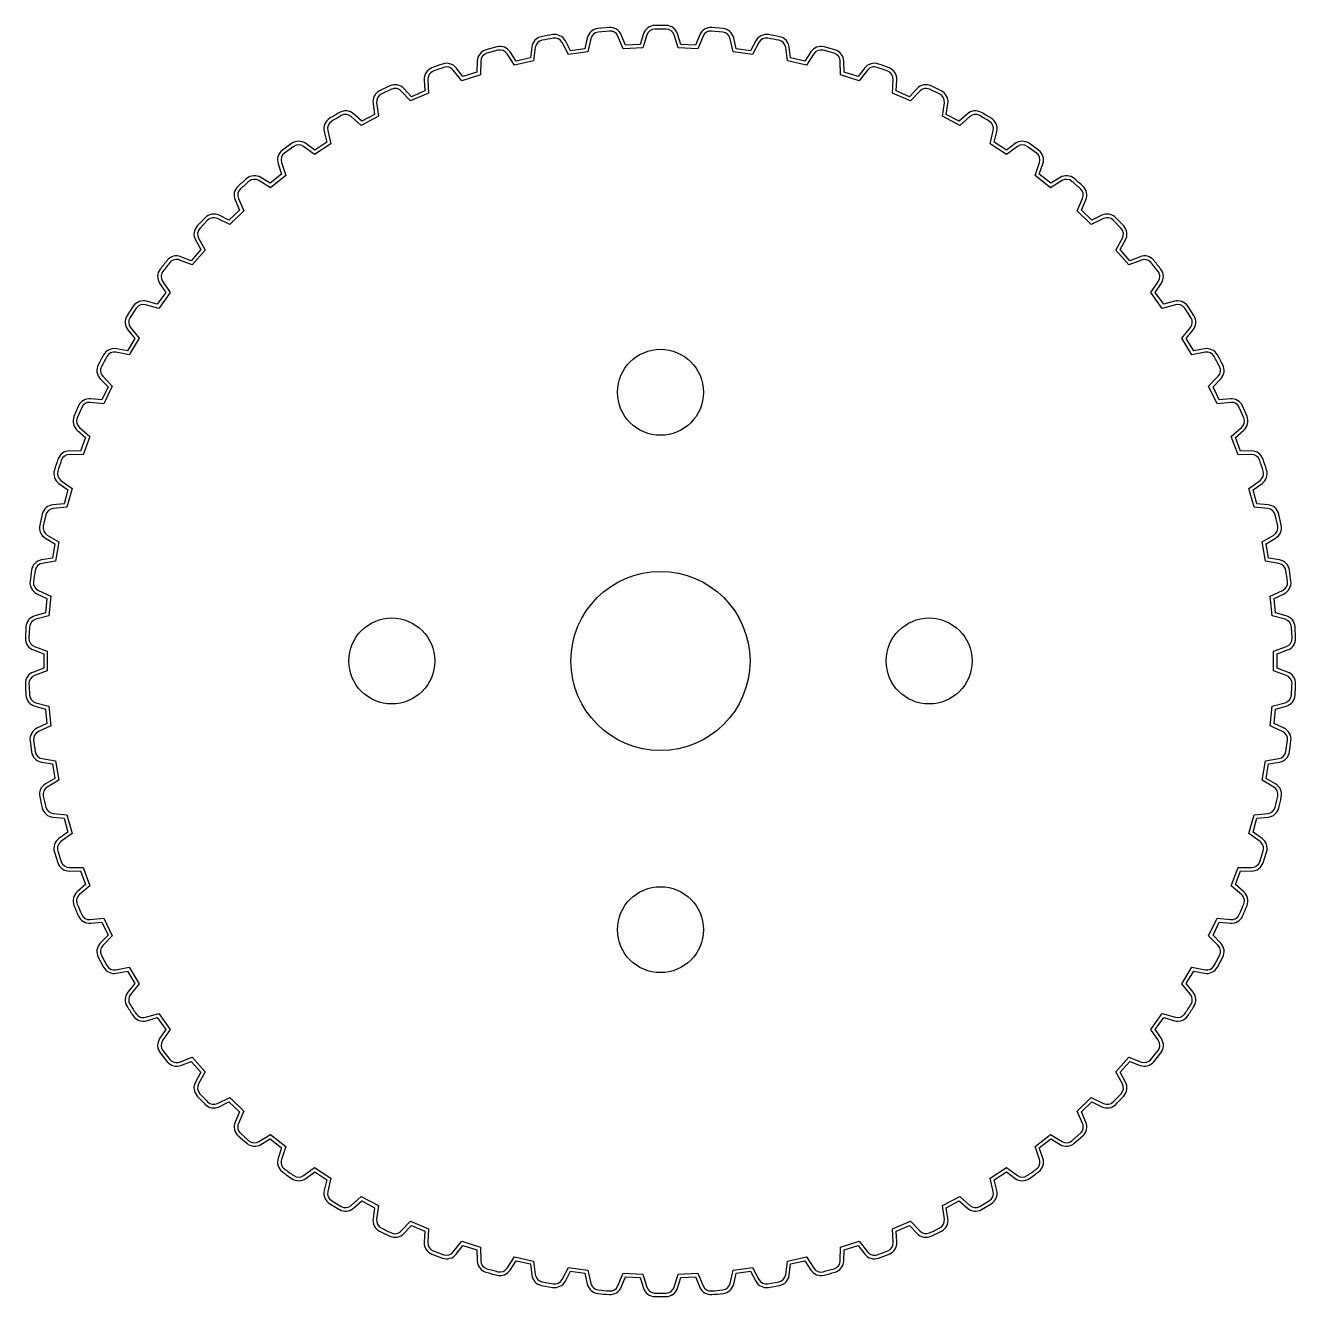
# Model space of a CAD drawing. Extents: x 0.21 to 1.99, y 0.12 to 1.89.
import ezdxf

# ---------------------------------------------------------------- set-up
doc = ezdxf.new("R2010")
doc.units = 0
doc.header["$LTSCALE"] = 61.468
doc.layers.get('0').update_dxf_attribs({"linetype": 'CONTINUOUS'})
doc.layers.add('holes', color=1, linetype='CONTINUOUS')
doc.layers.add('outline', color=3, linetype='CONTINUOUS')

msp = doc.modelspace()

# ---------------------------------------------------------------- linework, layer by layer
at = {"linetype": 'Continuous'}
msp.add_lwpolyline([(1.9805, 1.0519, 0.325207), (1.9718, 1.0627), (1.9534, 1.0676), (1.951, 1.0948), (1.9682, 1.1029, 0.325207), (1.9749, 1.1151, 0.004467), (1.9727, 1.1307, 0.325207), (1.9631, 1.1406), (1.9443, 1.1438), (1.9394, 1.1708), (1.9558, 1.1803, 0.325207), (1.9614, 1.1931), (1.9579, 1.2084, 0.325207), (1.9474, 1.2175), (1.9284, 1.219), (1.9212, 1.2454), (1.9366, 1.2564, 0.325207), (1.9411, 1.2695, 0.004467), (1.9362, 1.2845, 0.325207), (1.9249, 1.2926), (1.9059, 1.2924), (1.8963, 1.318), (1.9107, 1.3304, 0.325207), (1.9139, 1.3439), (1.9077, 1.3584, 0.325207), (1.8957, 1.3654), (1.8768, 1.3635), (1.8649, 1.3882), (1.8782, 1.4018, 0.325207), (1.8802, 1.4155, 0.004467), (1.8727, 1.4294, 0.325207), (1.8602, 1.4353), (1.8415, 1.4317), (1.8275, 1.4552), (1.8395, 1.4699, 0.325207), (1.8402, 1.4838), (1.8315, 1.497, 0.325207), (1.8185, 1.5017), (1.8002, 1.4965), (1.7841, 1.5186), (1.7948, 1.5344, 0.325207), (1.7943, 1.5483, 0.004467), (1.7844, 1.5606, 0.325207), (1.771, 1.5641), (1.7533, 1.5573), (1.7353, 1.5779), (1.7445, 1.5945, 0.325207), (1.7427, 1.6083), (1.7318, 1.6197, 0.325207), (1.7181, 1.6221), (1.7011, 1.6137), (1.6813, 1.6326), (1.689, 1.65, 0.325207), (1.686, 1.6635, 0.004467), (1.6741, 1.6739, 0.325207), (1.6603, 1.675), (1.6441, 1.6651), (1.6227, 1.6822), (1.6287, 1.7002, 0.325207), (1.6246, 1.7134), (1.6118, 1.7227, 0.325207), (1.5979, 1.7226), (1.5827, 1.7112), (1.5598, 1.7263), (1.5642, 1.7448, 0.325207), (1.5589, 1.7576, 0.004467), (1.5454, 1.7657, 0.325207), (1.5316, 1.7643), (1.5174, 1.7517), (1.4933, 1.7647), (1.496, 1.7834, 0.325207), (1.4895, 1.7957), (1.4753, 1.8026, 0.325207), (1.4617, 1.8), (1.4487, 1.7861), (1.4236, 1.7969), (1.4246, 1.8158, 0.325207), (1.417, 1.8275, 0.004467), (1.4023, 1.833, 0.325207), (1.3889, 1.8292), (1.3772, 1.8143), (1.3512, 1.8227), (1.3506, 1.8417, 0.325207), (1.342, 1.8526), (1.3268, 1.8568, 0.325207), (1.3138, 1.8518), (1.3035, 1.8359), (1.2769, 1.842), (1.2745, 1.8608, 0.325207), (1.265, 1.8709, 0.004467), (1.2495, 1.8737, 0.325207), (1.237, 1.8676), (1.2282, 1.8508), (1.2011, 1.8545), (1.197, 1.873, 0.325207), (1.1867, 1.8823), (1.171, 1.8837, 0.325207), (1.1591, 1.8764), (1.1518, 1.8589), (1.1245, 1.8601), (1.1188, 1.8782, 0.325207), (1.1076, 1.8865, 0.004467), (1.0919, 1.8865, 0.325207), (1.0807, 1.8782), (1.075, 1.8601), (1.0477, 1.8589), (1.0404, 1.8764, 0.325207), (1.0285, 1.8837), (1.0128, 1.8823, 0.325207), (1.0024, 1.873), (0.9984, 1.8545), (0.9713, 1.8508), (0.9625, 1.8676, 0.325207), (0.95, 1.8737, 0.004467), (0.9345, 1.8709, 0.325207), (0.925, 1.8608), (0.9226, 1.842), (0.8959, 1.8359), (0.8856, 1.8518, 0.325207), (0.8727, 1.8568), (0.8575, 1.8526, 0.325207), (0.8489, 1.8417), (0.8483, 1.8227), (0.8222, 1.8143), (0.8105, 1.8292, 0.325207), (0.7972, 1.833, 0.004467), (0.7824, 1.8275, 0.325207), (0.7749, 1.8158), (0.7759, 1.7969), (0.7508, 1.7861), (0.7378, 1.8, 0.325207), (0.7241, 1.8026), (0.7099, 1.7957, 0.325207), (0.7035, 1.7834), (0.7062, 1.7647), (0.6821, 1.7517), (0.6679, 1.7643, 0.325207), (0.6541, 1.7657, 0.004467), (0.6406, 1.7576, 0.325207), (0.6352, 1.7448), (0.6396, 1.7263), (0.6168, 1.7112), (0.6016, 1.7226, 0.325207), (0.5877, 1.7227), (0.5749, 1.7134, 0.325207), (0.5707, 1.7002), (0.5768, 1.6822), (0.5554, 1.6651), (0.5392, 1.675, 0.325207), (0.5253, 1.6739, 0.004467), (0.5135, 1.6635, 0.325207), (0.5105, 1.65), (0.5181, 1.6326), (0.4984, 1.6137), (0.4813, 1.6221, 0.325207), (0.4676, 1.6197), (0.4568, 1.6083, 0.325207), (0.455, 1.5945), (0.4642, 1.5779), (0.4462, 1.5573), (0.4285, 1.5641, 0.325207), (0.415, 1.5606, 0.004467), (0.4052, 1.5483, 0.325207), (0.4047, 1.5344), (0.4153, 1.5186), (0.3993, 1.4965), (0.381, 1.5017, 0.325207), (0.3679, 1.497), (0.3593, 1.4838, 0.325207), (0.36, 1.4699), (0.372, 1.4552), (0.358, 1.4317), (0.3393, 1.4353, 0.325207), (0.3267, 1.4294, 0.004467), (0.3193, 1.4155, 0.325207), (0.3213, 1.4018), (0.3345, 1.3882), (0.3227, 1.3635), (0.3038, 1.3654, 0.325207), (0.2918, 1.3584), (0.2856, 1.3439, 0.325207), (0.2888, 1.3304), (0.3032, 1.318), (0.2936, 1.2924), (0.2746, 1.2926, 0.325207), (0.2633, 1.2845, 0.004467), (0.2584, 1.2695, 0.325207), (0.2628, 1.2564), (0.2783, 1.2454), (0.271, 1.219), (0.2521, 1.2175, 0.325207), (0.2416, 1.2084), (0.2381, 1.1931, 0.325207), (0.2436, 1.1803), (0.26, 1.1708), (0.2551, 1.1438), (0.2364, 1.1406, 0.325207), (0.2267, 1.1307, 0.004467), (0.2246, 1.1151, 0.325207), (0.2313, 1.1029), (0.2485, 1.0948), (0.2461, 1.0676), (0.2277, 1.0627, 0.325207), (0.2189, 1.0519), (0.2182, 1.0362, 0.325207), (0.226, 1.0246), (0.2438, 1.0181), (0.2438, 0.9908), (0.226, 0.9843, 0.325207), (0.2182, 0.9728, 0.004467), (0.2189, 0.957, 0.325207), (0.2277, 0.9462), (0.2461, 0.9414), (0.2485, 0.9141), (0.2313, 0.906, 0.325207), (0.2246, 0.8939), (0.2267, 0.8783, 0.325207), (0.2364, 0.8683), (0.2551, 0.8651), (0.26, 0.8382), (0.2436, 0.8286, 0.325207), (0.2381, 0.8159, 0.004467), (0.2416, 0.8005, 0.325207), (0.2521, 0.7915), (0.271, 0.79), (0.2783, 0.7636), (0.2628, 0.7526, 0.325207), (0.2584, 0.7394), (0.2633, 0.7244, 0.325207), (0.2746, 0.7163), (0.2936, 0.7165), (0.3032, 0.6909), (0.2888, 0.6786, 0.325207), (0.2856, 0.665, 0.004467), (0.2918, 0.6506, 0.325207), (0.3038, 0.6435), (0.3227, 0.6454), (0.3345, 0.6208), (0.3213, 0.6072, 0.325207), (0.3193, 0.5934), (0.3267, 0.5796, 0.325207), (0.3393, 0.5736), (0.358, 0.5772), (0.372, 0.5537), (0.36, 0.539, 0.325207), (0.3593, 0.5251, 0.004467), (0.3679, 0.512, 0.325207), (0.381, 0.5072), (0.3993, 0.5124), (0.4153, 0.4903), (0.4047, 0.4746, 0.325207), (0.4052, 0.4607), (0.415, 0.4484, 0.325207), (0.4285, 0.4448), (0.4462, 0.4516), (0.4642, 0.431), (0.455, 0.4144, 0.325207), (0.4568, 0.4006, 0.004467), (0.4676, 0.3892, 0.325207), (0.4813, 0.3869), (0.4984, 0.3953), (0.5181, 0.3764), (0.5105, 0.359, 0.325207), (0.5135, 0.3454), (0.5253, 0.335, 0.325207), (0.5392, 0.3339), (0.5554, 0.3438), (0.5768, 0.3268), (0.5707, 0.3088, 0.325207), (0.5749, 0.2955, 0.004467), (0.5877, 0.2862, 0.325207), (0.6016, 0.2864), (0.6168, 0.2977), (0.6396, 0.2826), (0.6352, 0.2641, 0.325207), (0.6406, 0.2513), (0.6541, 0.2432, 0.325207), (0.6679, 0.2446), (0.6821, 0.2572), (0.7062, 0.2443), (0.7035, 0.2255, 0.325207), (0.7099, 0.2132, 0.004467), (0.7241, 0.2063, 0.325207), (0.7378, 0.209), (0.7508, 0.2228), (0.7759, 0.2121), (0.7749, 0.1931, 0.325207), (0.7824, 0.1814), (0.7972, 0.1759, 0.325207), (0.8105, 0.1797), (0.8222, 0.1947), (0.8483, 0.1862), (0.8489, 0.1672, 0.325207), (0.8575, 0.1563, 0.004467), (0.8727, 0.1521, 0.325207), (0.8856, 0.1571), (0.8959, 0.1731), (0.9226, 0.167), (0.925, 0.1481, 0.325207), (0.9345, 0.138), (0.95, 0.1352, 0.325207), (0.9625, 0.1413), (0.9713, 0.1581), (0.9984, 0.1545), (1.0024, 0.1359, 0.325207), (1.0128, 0.1267, 0.004467), (1.0285, 0.1253, 0.325207), (1.0404, 0.1325), (1.0477, 0.15), (1.075, 0.1488), (1.0807, 0.1307, 0.325207), (1.0919, 0.1224), (1.1076, 0.1224, 0.325207), (1.1188, 0.1307), (1.1245, 0.1488), (1.1518, 0.15), (1.1591, 0.1325, 0.325207), (1.171, 0.1253, 0.004467), (1.1867, 0.1267, 0.325207), (1.197, 0.1359), (1.2011, 0.1545), (1.2282, 0.1581), (1.237, 0.1413, 0.325207), (1.2495, 0.1352), (1.265, 0.138, 0.325207), (1.2745, 0.1481), (1.2769, 0.167), (1.3035, 0.1731), (1.3138, 0.1571, 0.325207), (1.3268, 0.1521, 0.004467), (1.342, 0.1563, 0.325207), (1.3506, 0.1672), (1.3512, 0.1862), (1.3772, 0.1947), (1.3889, 0.1797, 0.325207), (1.4023, 0.1759), (1.417, 0.1814, 0.325207), (1.4246, 0.1931), (1.4236, 0.2121), (1.4487, 0.2228), (1.4617, 0.209, 0.325207), (1.4753, 0.2063, 0.004467), (1.4895, 0.2132, 0.325207), (1.496, 0.2255), (1.4933, 0.2443), (1.5174, 0.2572), (1.5316, 0.2446, 0.325207), (1.5454, 0.2432), (1.5589, 0.2513, 0.325207), (1.5642, 0.2641), (1.5598, 0.2826), (1.5827, 0.2977), (1.5979, 0.2864, 0.325207), (1.6118, 0.2862, 0.004467), (1.6246, 0.2955, 0.325207), (1.6287, 0.3088), (1.6227, 0.3268), (1.6441, 0.3438), (1.6603, 0.3339, 0.325207), (1.6741, 0.335), (1.686, 0.3454, 0.325207), (1.689, 0.359), (1.6813, 0.3764), (1.7011, 0.3953), (1.7181, 0.3869, 0.325207), (1.7318, 0.3892, 0.004467), (1.7427, 0.4006, 0.325207), (1.7445, 0.4144), (1.7353, 0.431), (1.7533, 0.4516), (1.771, 0.4448, 0.325207), (1.7844, 0.4484), (1.7943, 0.4607, 0.325207), (1.7948, 0.4746), (1.7841, 0.4903), (1.8002, 0.5124), (1.8185, 0.5072, 0.325207), (1.8315, 0.512, 0.004467), (1.8402, 0.5251, 0.325207), (1.8395, 0.539), (1.8275, 0.5537), (1.8415, 0.5772), (1.8602, 0.5736, 0.325207), (1.8727, 0.5796), (1.8802, 0.5934, 0.325207), (1.8782, 0.6072), (1.8649, 0.6208), (1.8768, 0.6454), (1.8957, 0.6435, 0.325207), (1.9077, 0.6506, 0.004467), (1.9139, 0.665, 0.325207), (1.9107, 0.6786), (1.8963, 0.6909), (1.9059, 0.7165), (1.9249, 0.7163, 0.325207), (1.9362, 0.7244), (1.9411, 0.7394, 0.325207), (1.9366, 0.7526), (1.9212, 0.7636), (1.9284, 0.79), (1.9474, 0.7915, 0.325207), (1.9579, 0.8005, 0.004467), (1.9614, 0.8159, 0.325207), (1.9558, 0.8286), (1.9394, 0.8382), (1.9443, 0.8651), (1.9631, 0.8683, 0.325207), (1.9727, 0.8783), (1.9749, 0.8939, 0.325207), (1.9682, 0.906), (1.951, 0.9141), (1.9534, 0.9414), (1.9718, 0.9462, 0.325207), (1.9805, 0.957, 0.004467), (1.9813, 0.9728, 0.325207), (1.9735, 0.9843), (1.9556, 0.9908), (1.9556, 1.0181), (1.9735, 1.0246, 0.325207), (1.9813, 1.0362)], format="xyb", close=True, dxfattribs=at)
at = {"layer": 'holes'}
for centre, radius in [((1.0997, 1.3795), 0.06), ((1.0997, 1.0045), 0.125), ((0.7247, 1.0045), 0.06), ((1.4747, 1.0045), 0.06), ((1.0997, 0.6295), 0.06)]:
    msp.add_circle(centre, radius, dxfattribs=at)
at = {"layer": 'outline', "linetype": 'Continuous'}
msp.add_lwpolyline([(1.9855, 1.0522, 0.325607), (1.9731, 1.0675), (1.9581, 1.0715), (1.9563, 1.0918), (1.9703, 1.0984, 0.325207), (1.9798, 1.1157, 0.004467), (1.9777, 1.1314, 0.325207), (1.9639, 1.1456), (1.9486, 1.1482), (1.945, 1.1682), (1.9584, 1.176, 0.325607), (1.9663, 1.1942), (1.9628, 1.2096, 0.325607), (1.9478, 1.2225), (1.9323, 1.2237), (1.9269, 1.2433), (1.9395, 1.2523, 0.325207), (1.9458, 1.271, 0.004467), (1.9409, 1.2861, 0.325207), (1.9248, 1.2976), (1.9093, 1.2974), (1.9022, 1.3165), (1.9139, 1.3266, 0.325607), (1.9185, 1.3458), (1.9123, 1.3604, 0.325607), (1.8952, 1.3704), (1.8798, 1.3688), (1.871, 1.3872), (1.8818, 1.3983, 0.325207), (1.8846, 1.4178, 0.004467), (1.8771, 1.4318, 0.325207), (1.8592, 1.4402), (1.844, 1.4373), (1.8336, 1.4548), (1.8433, 1.4668, 0.325607), (1.8444, 1.4865), (1.8357, 1.4997, 0.325607), (1.8171, 1.5065), (1.8022, 1.5023), (1.7902, 1.5187), (1.7989, 1.5316, 0.325207), (1.7982, 1.5513, 0.004467), (1.7883, 1.5637, 0.325207), (1.7692, 1.5688), (1.7548, 1.5632), (1.7414, 1.5786), (1.7488, 1.5921, 0.325607), (1.7464, 1.6118), (1.7354, 1.6232, 0.325607), (1.7159, 1.6265), (1.702, 1.6197), (1.6873, 1.6338), (1.6936, 1.6479, 0.325207), (1.6893, 1.6673, 0.004467), (1.6774, 1.6777, 0.325207), (1.6577, 1.6793), (1.6445, 1.6712), (1.6285, 1.6839), (1.6335, 1.6986, 0.325607), (1.6275, 1.7175), (1.6147, 1.7267, 0.325607), (1.5949, 1.7266), (1.5825, 1.7173), (1.5655, 1.7286), (1.5691, 1.7436, 0.325207), (1.5615, 1.7619, 0.004467), (1.5479, 1.77, 0.325207), (1.5282, 1.7681), (1.5167, 1.7578), (1.4987, 1.7674), (1.501, 1.7827, 0.325607), (1.4917, 1.8002), (1.4775, 1.8071, 0.325607), (1.4581, 1.8034), (1.4475, 1.7921), (1.4287, 1.8001), (1.4296, 1.8156, 0.325207), (1.4188, 1.8322, 0.004467), (1.404, 1.8377, 0.325207), (1.385, 1.8323), (1.3755, 1.8201), (1.3561, 1.8264), (1.3556, 1.8419, 0.325607), (1.3433, 1.8574), (1.3281, 1.8617, 0.325607), (1.3096, 1.8545), (1.3012, 1.8415), (1.2814, 1.8461), (1.2795, 1.8614, 0.325207), (1.2659, 1.8758, 0.004467), (1.2503, 1.8787, 0.325207), (1.2326, 1.8699), (1.2254, 1.8562), (1.2052, 1.8589), (1.2019, 1.8741, 0.325607), (1.1871, 1.8872), (1.1714, 1.8887, 0.325607), (1.1545, 1.8784), (1.1485, 1.864), (1.1282, 1.865), (1.1236, 1.8797, 0.325207), (1.1077, 1.8915, 0.004467), (1.0918, 1.8915, 0.325207), (1.0759, 1.8797), (1.0713, 1.865), (1.0509, 1.864), (1.045, 1.8784, 0.325607), (1.0281, 1.8887), (1.0124, 1.8872, 0.325607), (0.9976, 1.8741), (0.9943, 1.8589), (0.9741, 1.8562), (0.9669, 1.8699, 0.325207), (0.9491, 1.8787, 0.004467), (0.9336, 1.8758, 0.325207), (0.92, 1.8614), (0.9181, 1.8461), (0.8982, 1.8415), (0.8898, 1.8545, 0.325607), (0.8714, 1.8617), (0.8561, 1.8574, 0.325607), (0.8439, 1.8419), (0.8434, 1.8264), (0.824, 1.8201), (0.8145, 1.8323, 0.325207), (0.7955, 1.8377, 0.004467), (0.7806, 1.8322, 0.325207), (0.7699, 1.8156), (0.7707, 1.8001), (0.752, 1.7921), (0.7414, 1.8034, 0.325607), (0.722, 1.8071), (0.7077, 1.8002, 0.325607), (0.6985, 1.7827), (0.7007, 1.7674), (0.6828, 1.7578), (0.6713, 1.7681, 0.325207), (0.6516, 1.77, 0.004467), (0.638, 1.7619, 0.325207), (0.6304, 1.7436), (0.634, 1.7286), (0.617, 1.7173), (0.6045, 1.7266, 0.325607), (0.5847, 1.7267), (0.572, 1.7175, 0.325607), (0.566, 1.6986), (0.5709, 1.6839), (0.555, 1.6712), (0.5418, 1.6793, 0.325207), (0.5221, 1.6777, 0.004467), (0.5101, 1.6673, 0.325207), (0.5059, 1.6479), (0.5122, 1.6338), (0.4974, 1.6197), (0.4836, 1.6265, 0.325607), (0.464, 1.6232), (0.4531, 1.6118, 0.325607), (0.4506, 1.5921), (0.4581, 1.5786), (0.4447, 1.5632), (0.4303, 1.5688, 0.325207), (0.4112, 1.5637, 0.004467), (0.4013, 1.5513, 0.325207), (0.4006, 1.5316), (0.4092, 1.5187), (0.3973, 1.5023), (0.3824, 1.5065, 0.325607), (0.3638, 1.4997), (0.3551, 1.4865, 0.325607), (0.3561, 1.4668), (0.3659, 1.4548), (0.3555, 1.4373), (0.3403, 1.4402, 0.325207), (0.3224, 1.4318, 0.004467), (0.3149, 1.4178, 0.325207), (0.3177, 1.3983), (0.3285, 1.3872), (0.3197, 1.3688), (0.3043, 1.3704, 0.325607), (0.2872, 1.3604), (0.281, 1.3458, 0.325607), (0.2855, 1.3266), (0.2973, 1.3165), (0.2902, 1.2974), (0.2747, 1.2976, 0.325207), (0.2586, 1.2861, 0.004467), (0.2537, 1.271, 0.325207), (0.2599, 1.2523), (0.2726, 1.2433), (0.2672, 1.2237), (0.2517, 1.2225, 0.325607), (0.2367, 1.2096), (0.2332, 1.1942, 0.325607), (0.2411, 1.176), (0.2545, 1.1682), (0.2509, 1.1482), (0.2356, 1.1456, 0.325207), (0.2218, 1.1314, 0.004467), (0.2197, 1.1157, 0.325207), (0.2292, 1.0984), (0.2432, 1.0918), (0.2414, 1.0715), (0.2264, 1.0675, 0.325607), (0.2139, 1.0522), (0.2132, 1.0364, 0.325607), (0.2243, 1.0199), (0.2388, 1.0146), (0.2388, 0.9943), (0.2243, 0.989, 0.325207), (0.2132, 0.9726, 0.004467), (0.2139, 0.9568, 0.325207), (0.2264, 0.9414), (0.2414, 0.9374), (0.2432, 0.9172), (0.2292, 0.9106, 0.325607), (0.2197, 0.8932), (0.2218, 0.8776, 0.325607), (0.2356, 0.8634), (0.2509, 0.8608), (0.2545, 0.8407), (0.2411, 0.8329, 0.325207), (0.2332, 0.8148, 0.004467), (0.2367, 0.7994, 0.325207), (0.2517, 0.7865), (0.2672, 0.7852), (0.2726, 0.7656), (0.2599, 0.7566, 0.325607), (0.2537, 0.7379), (0.2585, 0.7228, 0.325607), (0.2747, 0.7113), (0.2902, 0.7115), (0.2973, 0.6924), (0.2855, 0.6824, 0.325207), (0.281, 0.6631, 0.004467), (0.2872, 0.6485, 0.325207), (0.3043, 0.6386), (0.3197, 0.6401), (0.3285, 0.6218), (0.3177, 0.6107, 0.325607), (0.3149, 0.5911), (0.3224, 0.5772, 0.325607), (0.3403, 0.5687), (0.3555, 0.5716), (0.3659, 0.5542), (0.3561, 0.5422, 0.325207), (0.3551, 0.5224, 0.004467), (0.3638, 0.5092, 0.325207), (0.3824, 0.5024), (0.3973, 0.5067), (0.4092, 0.4902), (0.4006, 0.4774, 0.325607), (0.4013, 0.4576), (0.4111, 0.4452, 0.325607), (0.4303, 0.4401), (0.4447, 0.4457), (0.4581, 0.4304), (0.4506, 0.4168, 0.325207), (0.4531, 0.3972, 0.004467), (0.4641, 0.3857, 0.325207), (0.4836, 0.3824), (0.4974, 0.3892), (0.5122, 0.3752), (0.5059, 0.361, 0.325607), (0.5102, 0.3417), (0.5221, 0.3313, 0.325607), (0.5418, 0.3297), (0.555, 0.3377), (0.5709, 0.325), (0.566, 0.3104, 0.325207), (0.5719, 0.2915, 0.004467), (0.5848, 0.2822, 0.325207), (0.6045, 0.2824), (0.617, 0.2916), (0.634, 0.2804), (0.6304, 0.2653, 0.325607), (0.638, 0.247), (0.6516, 0.2389, 0.325607), (0.6713, 0.2409), (0.6828, 0.2512), (0.7007, 0.2415), (0.6985, 0.2262, 0.325207), (0.7077, 0.2087, 0.004467), (0.722, 0.2018, 0.325207), (0.7414, 0.2055), (0.752, 0.2168), (0.7707, 0.2088), (0.7699, 0.1934, 0.325607), (0.7807, 0.1768), (0.7955, 0.1712, 0.325607), (0.8145, 0.1766), (0.824, 0.1888), (0.8434, 0.1826), (0.8439, 0.1671, 0.325207), (0.8561, 0.1515, 0.004467), (0.8714, 0.1473, 0.325207), (0.8898, 0.1544), (0.8982, 0.1674), (0.9181, 0.1629), (0.92, 0.1475, 0.325607), (0.9336, 0.1331), (0.9491, 0.1303, 0.325607), (0.9669, 0.139), (0.9741, 0.1527), (0.9943, 0.15), (0.9976, 0.1349, 0.325207), (1.0123, 0.1217, 0.004467), (1.0281, 0.1203, 0.325207), (1.045, 0.1306), (1.0509, 0.1449), (1.0713, 0.144), (1.0759, 0.1292, 0.325607), (1.0918, 0.1174), (1.1076, 0.1174, 0.325607), (1.1236, 0.1292), (1.1282, 0.144), (1.1485, 0.1449), (1.1545, 0.1306, 0.325207), (1.1714, 0.1203, 0.004467), (1.1871, 0.1217, 0.325207), (1.2019, 0.1349), (1.2052, 0.15), (1.2254, 0.1527), (1.2326, 0.139, 0.325607), (1.2504, 0.1303), (1.2659, 0.1331, 0.325607), (1.2795, 0.1475), (1.2814, 0.1629), (1.3012, 0.1674), (1.3096, 0.1544, 0.325207), (1.3281, 0.1473, 0.004467), (1.3434, 0.1515, 0.325207), (1.3556, 0.1671), (1.3561, 0.1826), (1.3755, 0.1888), (1.385, 0.1766, 0.325607), (1.404, 0.1712), (1.4188, 0.1768, 0.325607), (1.4296, 0.1934), (1.4287, 0.2088), (1.4475, 0.2168), (1.4581, 0.2055, 0.325207), (1.4775, 0.2018, 0.004467), (1.4918, 0.2087, 0.325207), (1.501, 0.2262), (1.4987, 0.2415), (1.5167, 0.2512), (1.5282, 0.2409, 0.325607), (1.5479, 0.2389), (1.5615, 0.247, 0.325607), (1.5691, 0.2653), (1.5655, 0.2804), (1.5825, 0.2916), (1.5949, 0.2824, 0.325207), (1.6147, 0.2822, 0.004467), (1.6275, 0.2915, 0.325207), (1.6335, 0.3104), (1.6285, 0.325), (1.6445, 0.3377), (1.6577, 0.3297, 0.325607), (1.6774, 0.3313), (1.6893, 0.3417, 0.325607), (1.6936, 0.361), (1.6873, 0.3752), (1.702, 0.3892), (1.7159, 0.3824, 0.325207), (1.7354, 0.3857, 0.004467), (1.7464, 0.3972, 0.325207), (1.7488, 0.4168), (1.7414, 0.4304), (1.7548, 0.4457), (1.7692, 0.4401, 0.325607), (1.7883, 0.4452), (1.7982, 0.4576, 0.325607), (1.7989, 0.4774), (1.7902, 0.4902), (1.8022, 0.5067), (1.8171, 0.5024, 0.325207), (1.8357, 0.5092, 0.004467), (1.8444, 0.5224, 0.325207), (1.8433, 0.5422), (1.8336, 0.5542), (1.844, 0.5716), (1.8592, 0.5687, 0.325607), (1.8771, 0.5772), (1.8846, 0.5911, 0.325607), (1.8818, 0.6107), (1.871, 0.6218), (1.8798, 0.6401), (1.8952, 0.6386, 0.325207), (1.9123, 0.6485, 0.004467), (1.9185, 0.6631, 0.325207), (1.9139, 0.6824), (1.9022, 0.6924), (1.9093, 0.7115), (1.9248, 0.7113, 0.325607), (1.9409, 0.7228), (1.9458, 0.7379, 0.325607), (1.9395, 0.7566), (1.9269, 0.7656), (1.9323, 0.7852), (1.9478, 0.7865, 0.325207), (1.9628, 0.7994, 0.004467), (1.9663, 0.8148, 0.325207), (1.9584, 0.8329), (1.945, 0.8407), (1.9486, 0.8608), (1.9639, 0.8634, 0.325607), (1.9777, 0.8776), (1.9798, 0.8932, 0.325607), (1.9703, 0.9106), (1.9563, 0.9172), (1.9581, 0.9374), (1.9731, 0.9414, 0.325207), (1.9855, 0.9568, 0.004467), (1.9863, 0.9726, 0.325207), (1.9752, 0.989), (1.9606, 0.9943), (1.9606, 1.0146), (1.9752, 1.0199, 0.325607), (1.9863, 1.0364)], format="xyb", close=True, dxfattribs=at)

doc.saveas('drawing.dxf')
